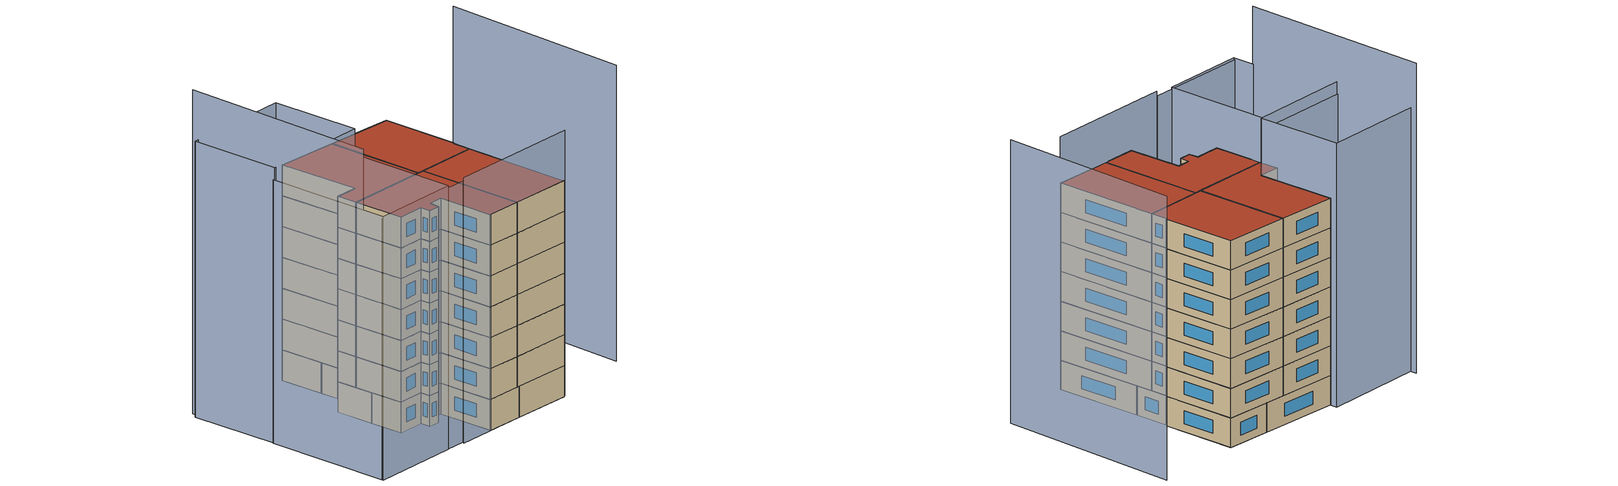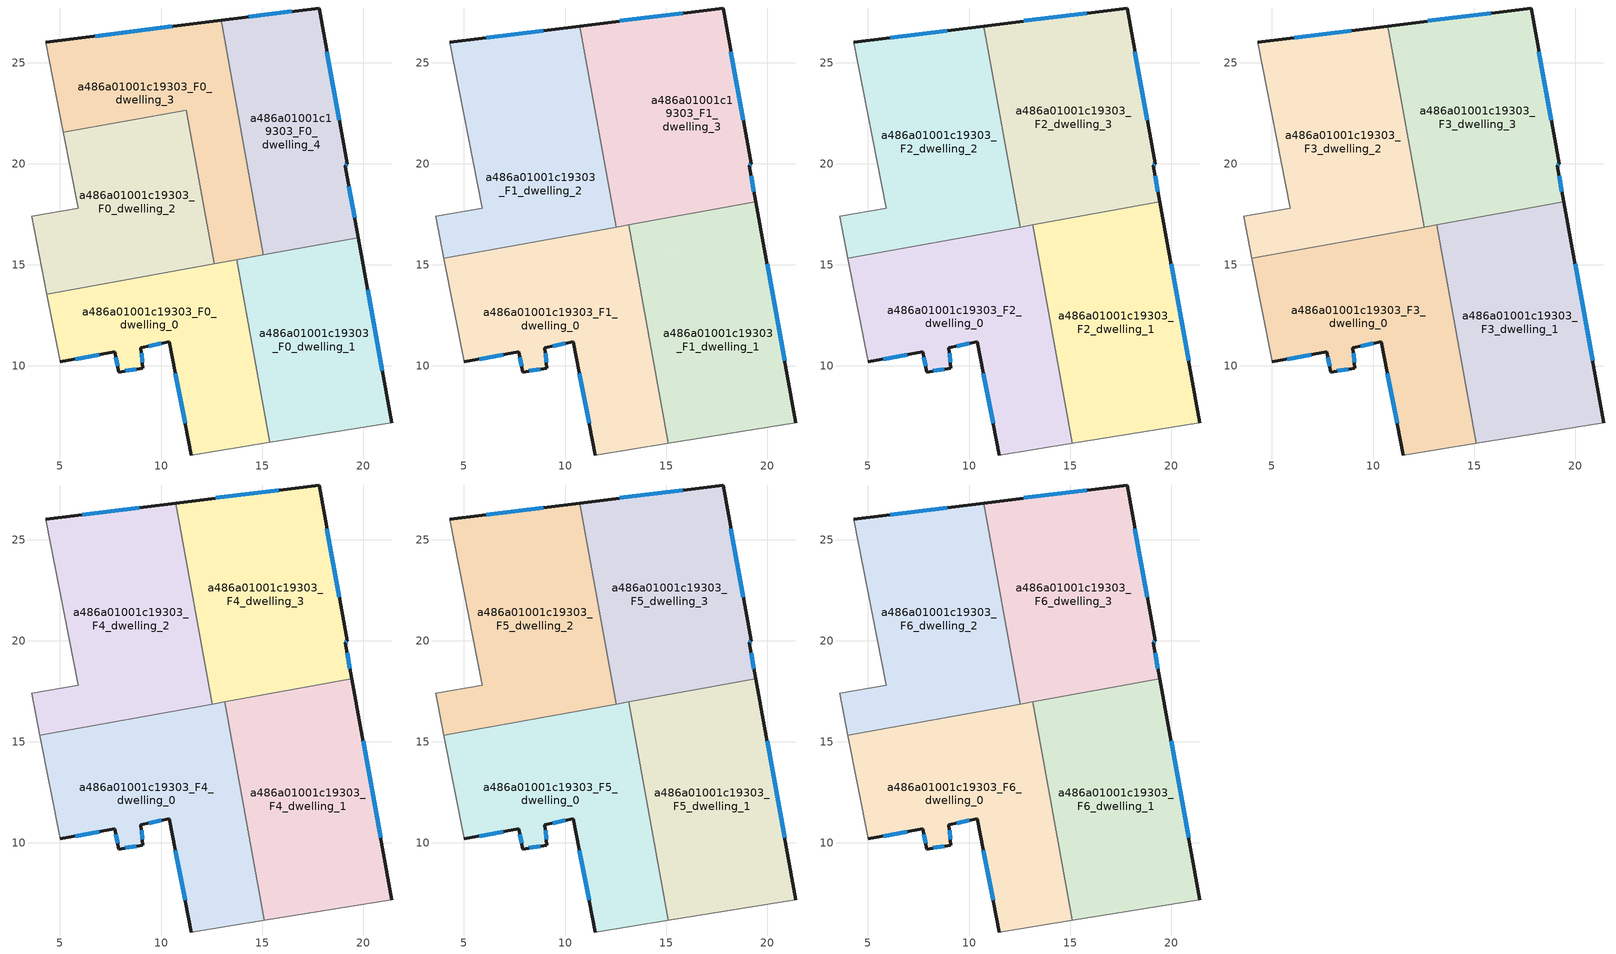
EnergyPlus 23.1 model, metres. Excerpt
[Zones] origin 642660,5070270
a486a01001c19303_F0_dwelling_0
 floor ground (EU_floor_Construction): 15.37,6.21 13.74,15.25 4.35,13.55 5,10.19 7.7,10.69 7.91,9.69 9.11,9.89 9.01,10.89 10.41,11.19 11.51,5.59 z0
 wall outside (EU_wall_Construction): 11.51,5.59 10.41,11.19 9.01,10.89 9.11,9.89 7.91,9.69 7.7,10.69 5,10.19 z0:3
 wall adiabatic (EU_wall_Construction): 5,10.19 4.35,13.55 / 15.37,6.21 11.51,5.59 z0:3
 wall to a486a01001c19303_F0_dwelling_1 (EU_wall_Construction): 13.74,15.25 15.37,6.21 z0:3
 wall to a486a01001c19303_F0_dwelling_2 (EU_wall_Construction): 4.35,13.55 12.63,15.05 z0:3
 wall to a486a01001c19303_F0_dwelling_3 (EU_wall_Construction): 12.63,15.05 13.74,15.25 z0:3
 window (EU_Window_Construction): 10.01,11.11 9.4,10.98 / 9.03,10.61 9.08,10.17 / 8.77,9.84 8.24,9.75 / 7.85,9.97 7.76,10.41 / 6.95,10.55 5.76,10.33 / 11.2,7.16 10.71,9.62 z0.84:2.16
a486a01001c19303_F0_dwelling_1
 floor ground (EU_floor_Construction): 21.41,7.19 19.76,16.33 13.74,15.25 15.37,6.21 z0
 wall outside (EU_wall_Construction): 19.76,16.33 21.41,7.19 z0:3
 wall adiabatic (EU_wall_Construction): 21.41,7.19 15.37,6.21 z0:3
 wall to a486a01001c19303_F0_dwelling_4 (EU_wall_Construction): 15.07,15.49 19.76,16.33 z0:3
 wall to a486a01001c19303_F0_dwelling_3 (EU_wall_Construction): 13.74,15.25 15.07,15.49 z0:3
 window (EU_Window_Construction): 20.22,13.77 20.95,9.75 z0.84:2.16
a486a01001c19303_F0_dwelling_2
 floor ground (EU_floor_Construction): 12.63,15.05 11.25,22.66 5.17,21.56 5.91,17.8 3.6,17.4 4.35,13.55 z0
 wall adiabatic (EU_wall_Construction): 4.35,13.55 3.6,17.4 5.91,17.8 5.17,21.56 z0:3
 wall to a486a01001c19303_F0_dwelling_3 (EU_wall_Construction): 5.17,21.56 11.25,22.66 12.63,15.05 z0:3
 ceiling adiabatic (EU_roof_Construction): 12.31,16.82 12.63,15.05 4.35,13.55 4.01,15.32 z3
a486a01001c19303_F0_dwelling_3
 floor ground (EU_floor_Construction): 15.07,15.49 12.97,27.09 4.31,26.01 5.17,21.56 11.25,22.66 12.63,15.05 z0
 wall outside (EU_wall_Construction): 4.31,26.01 12.97,27.09 z0:3
 wall adiabatic (EU_wall_Construction): 5.17,21.56 4.31,26.01 z0:3
 wall to a486a01001c19303_F0_dwelling_4 (EU_wall_Construction): 12.97,27.09 15.07,15.49 z0:3
 window (EU_Window_Construction): 6.73,26.31 10.54,26.79 z0.84:2.16
 ceiling adiabatic (EU_roof_Construction): 11.25,22.66 12.31,16.82 14.75,17.26 13.14,16.97 13.46,15.2 12.63,15.05 z3
a486a01001c19303_F0_dwelling_4
 floor ground (EU_floor_Construction): 19.76,16.33 19.12,19.88 19.12,19.9 19.22,20 17.82,27.7 12.97,27.09 15.07,15.49 z0
 wall outside (EU_wall_Construction): 12.97,27.09 17.82,27.7 19.22,20 19.12,19.9 19.12,19.88 19.76,16.33 z0:3
 window (EU_Window_Construction): 14.33,27.26 16.46,27.53 / 18.21,25.54 18.82,22.16 / 19.19,19.97 19.14,19.93 / 19.3,18.89 19.58,17.33 z0.84:2.16
a486a01001c19303_F1_dwelling_0
 floor to a486a01001c19303_F0_dwelling_0 (EU_floor_Construction): 15.09,6.17 13.46,15.2 4.35,13.55 5,10.19 7.7,10.69 7.91,9.69 9.11,9.89 9.01,10.89 10.41,11.19 11.51,5.59 z3
 floor adiabatic (EU_floor_Construction): 13.46,15.2 13.14,16.97 4.01,15.32 5,10.19 4.35,13.55 z3
 wall outside (EU_wall_Construction): 11.51,5.59 10.41,11.19 9.01,10.89 9.11,9.89 7.91,9.69 7.7,10.69 5,10.19 z3:6
 wall adiabatic (EU_wall_Construction): 5,10.19 4.01,15.32 / 15.09,6.17 11.51,5.59 z3:6
 wall to a486a01001c19303_F1_dwelling_1 (EU_wall_Construction): 13.14,16.97 15.09,6.17 z3:6
 wall to a486a01001c19303_F1_dwelling_2 (EU_wall_Construction): 4.01,15.32 12.52,16.86 z3:6
 wall to a486a01001c19303_F1_dwelling_3 (EU_wall_Construction): 12.52,16.86 13.14,16.97 z3:6
 window (EU_Window_Construction): 9.03,10.61 9.08,10.17 / 8.77,9.84 8.24,9.75 / 7.85,9.97 7.76,10.41 / 6.95,10.55 5.76,10.33 / 11.2,7.16 10.71,9.62 / 10.01,11.11 9.4,10.98 z3.84:5.16
a486a01001c19303_F1_dwelling_1
 floor to a486a01001c19303_F0_dwelling_1 (EU_floor_Construction): 21.41,7.19 19.76,16.33 13.74,15.25 15.37,6.21 z3
 floor to a486a01001c19303_F0_dwelling_0 (EU_floor_Construction): 15.37,6.21 13.74,15.25 13.46,15.2 15.09,6.17 z3
 floor to a486a01001c19303_F0_dwelling_4 (EU_floor_Construction): 19.76,16.33 19.44,18.11 14.75,17.26 15.07,15.49 z3
 floor to a486a01001c19303_F0_dwelling_3 (EU_floor_Construction): 15.07,15.49 14.75,17.26 13.14,16.97 13.46,15.2 z3
 wall outside (EU_wall_Construction): 19.44,18.11 21.41,7.19 z3:6
 wall adiabatic (EU_wall_Construction): 21.41,7.19 15.09,6.17 z3:6
 wall to a486a01001c19303_F1_dwelling_3 (EU_wall_Construction): 13.14,16.97 19.44,18.11 z3:6
 window (EU_Window_Construction): 19.99,15.05 20.86,10.25 z3.84:5.16
a486a01001c19303_F1_dwelling_2
 floor to a486a01001c19303_F0_dwelling_2 (EU_floor_Construction): 12.31,16.82 11.25,22.66 5.17,21.56 5.91,17.8 3.6,17.4 4.01,15.32 z3
 floor to a486a01001c19303_F0_dwelling_3 (EU_floor_Construction): 12.52,16.86 10.73,26.81 4.31,26.01 5.17,21.56 11.25,22.66 12.31,16.82 z3
 wall outside (EU_wall_Construction): 4.31,26.01 10.73,26.81 z3:6
 wall adiabatic (EU_wall_Construction): 4.01,15.32 3.6,17.4 5.91,17.8 4.31,26.01 z3:6
 wall to a486a01001c19303_F1_dwelling_3 (EU_wall_Construction): 10.73,26.81 12.52,16.86 z3:6
 window (EU_Window_Construction): 6.11,26.23 8.93,26.59 z3.84:5.16
a486a01001c19303_F1_dwelling_3
 floor to a486a01001c19303_F0_dwelling_4 (EU_floor_Construction): 19.44,18.11 19.12,19.88 19.12,19.9 19.22,20 17.82,27.7 12.97,27.09 14.75,17.26 z3
 floor to a486a01001c19303_F0_dwelling_3 (EU_floor_Construction): 14.75,17.26 12.97,27.09 10.73,26.81 12.52,16.86 z3
 wall outside (EU_wall_Construction): 10.73,26.81 17.82,27.7 19.22,20 19.12,19.9 19.44,18.11 z3:6
 window (EU_Window_Construction): 19.19,19.97 19.14,19.93 / 19.21,19.4 19.35,18.61 / 12.71,27.06 15.83,27.45 / 18.21,25.54 18.82,22.16 z3.84:5.16
a486a01001c19303_F2_dwelling_0
 floor to a486a01001c19303_F1_dwelling_0 (EU_floor_Construction): 15.09,6.17 13.14,16.97 4.01,15.32 5,10.19 7.7,10.69 7.91,9.69 9.11,9.89 9.01,10.89 10.41,11.19 11.51,5.59 z6
 wall outside (EU_wall_Construction): 11.51,5.59 10.41,11.19 9.01,10.89 9.11,9.89 7.91,9.69 7.7,10.69 5,10.19 z6:9
 wall adiabatic (EU_wall_Construction): 5,10.19 4.01,15.32 / 15.09,6.17 11.51,5.59 z6:9
 wall to a486a01001c19303_F2_dwelling_1 (EU_wall_Construction): 13.14,16.97 15.09,6.17 z6:9
 wall to a486a01001c19303_F2_dwelling_2 (EU_wall_Construction): 4.01,15.32 12.52,16.86 z6:9
 wall to a486a01001c19303_F2_dwelling_3 (EU_wall_Construction): 12.52,16.86 13.14,16.97 z6:9
 window (EU_Window_Construction): 9.03,10.61 9.08,10.17 / 8.77,9.84 8.24,9.75 / 7.85,9.97 7.76,10.41 / 6.95,10.55 5.76,10.33 / 11.2,7.16 10.71,9.62 / 10.01,11.11 9.4,10.98 z6.84:8.16
a486a01001c19303_F2_dwelling_1
 floor to a486a01001c19303_F1_dwelling_1 (EU_floor_Construction): 21.41,7.19 19.44,18.11 13.14,16.97 15.09,6.17 z6
 wall outside (EU_wall_Construction): 19.44,18.11 21.41,7.19 z6:9
 wall adiabatic (EU_wall_Construction): 21.41,7.19 15.09,6.17 z6:9
 wall to a486a01001c19303_F2_dwelling_3 (EU_wall_Construction): 13.14,16.97 19.44,18.11 z6:9
 window (EU_Window_Construction): 19.99,15.05 20.86,10.25 z6.84:8.16
a486a01001c19303_F2_dwelling_2
 floor to a486a01001c19303_F1_dwelling_2 (EU_floor_Construction): 12.52,16.86 10.73,26.81 4.31,26.01 5.91,17.8 3.6,17.4 4.01,15.32 z6
 wall outside (EU_wall_Construction): 4.31,26.01 10.73,26.81 z6:9
 wall adiabatic (EU_wall_Construction): 4.01,15.32 3.6,17.4 5.91,17.8 4.31,26.01 z6:9
 wall to a486a01001c19303_F2_dwelling_3 (EU_wall_Construction): 10.73,26.81 12.52,16.86 z6:9
 window (EU_Window_Construction): 6.11,26.23 8.93,26.59 z6.84:8.16
a486a01001c19303_F2_dwelling_3
 floor to a486a01001c19303_F1_dwelling_3 (EU_floor_Construction): 19.44,18.11 19.12,19.9 19.22,20 17.82,27.7 10.73,26.81 12.52,16.86 z6
 wall outside (EU_wall_Construction): 10.73,26.81 17.82,27.7 19.22,20 19.12,19.9 19.44,18.11 z6:9
 window (EU_Window_Construction): 19.19,19.97 19.14,19.93 / 19.21,19.4 19.35,18.61 / 12.71,27.06 15.83,27.45 / 18.21,25.54 18.82,22.16 z6.84:8.16
a486a01001c19303_F3_dwelling_0
 floor to a486a01001c19303_F2_dwelling_0 (EU_floor_Construction): 15.09,6.17 13.14,16.97 4.01,15.32 5,10.19 7.7,10.69 7.91,9.69 9.11,9.89 9.01,10.89 10.41,11.19 11.51,5.59 z9
 wall outside (EU_wall_Construction): 11.51,5.59 10.41,11.19 9.01,10.89 9.11,9.89 7.91,9.69 7.7,10.69 5,10.19 z9:12
 wall adiabatic (EU_wall_Construction): 5,10.19 4.01,15.32 / 15.09,6.17 11.51,5.59 z9:12
 wall to a486a01001c19303_F3_dwelling_1 (EU_wall_Construction): 13.14,16.97 15.09,6.17 z9:12
 wall to a486a01001c19303_F3_dwelling_2 (EU_wall_Construction): 4.01,15.32 12.52,16.86 z9:12
 wall to a486a01001c19303_F3_dwelling_3 (EU_wall_Construction): 12.52,16.86 13.14,16.97 z9:12
 window (EU_Window_Construction): 9.03,10.61 9.08,10.17 / 8.77,9.84 8.24,9.75 / 7.85,9.97 7.76,10.41 / 6.95,10.55 5.76,10.33 / 11.2,7.16 10.71,9.62 / 10.01,11.11 9.4,10.98 z9.84:11.16
a486a01001c19303_F3_dwelling_1
 floor to a486a01001c19303_F2_dwelling_1 (EU_floor_Construction): 21.41,7.19 19.44,18.11 13.14,16.97 15.09,6.17 z9
 wall outside (EU_wall_Construction): 19.44,18.11 21.41,7.19 z9:12
 wall adiabatic (EU_wall_Construction): 21.41,7.19 15.09,6.17 z9:12
 wall to a486a01001c19303_F3_dwelling_3 (EU_wall_Construction): 13.14,16.97 19.44,18.11 z9:12
 window (EU_Window_Construction): 19.99,15.05 20.86,10.25 z9.84:11.16
a486a01001c19303_F3_dwelling_2
 floor to a486a01001c19303_F2_dwelling_2 (EU_floor_Construction): 12.52,16.86 10.73,26.81 4.31,26.01 5.91,17.8 3.6,17.4 4.01,15.32 z9
 wall outside (EU_wall_Construction): 4.31,26.01 10.73,26.81 z9:12
 wall adiabatic (EU_wall_Construction): 4.01,15.32 3.6,17.4 5.91,17.8 4.31,26.01 z9:12
 wall to a486a01001c19303_F3_dwelling_3 (EU_wall_Construction): 10.73,26.81 12.52,16.86 z9:12
 window (EU_Window_Construction): 6.11,26.23 8.93,26.59 z9.84:11.16
a486a01001c19303_F3_dwelling_3
 floor to a486a01001c19303_F2_dwelling_3 (EU_floor_Construction): 19.44,18.11 19.12,19.9 19.22,20 17.82,27.7 10.73,26.81 12.52,16.86 z9
 wall outside (EU_wall_Construction): 10.73,26.81 17.82,27.7 19.22,20 19.12,19.9 19.44,18.11 z9:12
 window (EU_Window_Construction): 19.19,19.97 19.14,19.93 / 19.21,19.4 19.35,18.61 / 12.71,27.06 15.83,27.45 / 18.21,25.54 18.82,22.16 z9.84:11.16
a486a01001c19303_F4_dwelling_0
 floor to a486a01001c19303_F3_dwelling_0 (EU_floor_Construction): 15.09,6.17 13.14,16.97 4.01,15.32 5,10.19 7.7,10.69 7.91,9.69 9.11,9.89 9.01,10.89 10.41,11.19 11.51,5.59 z12
 wall outside (EU_wall_Construction): 11.51,5.59 10.41,11.19 9.01,10.89 9.11,9.89 7.91,9.69 7.7,10.69 5,10.19 z12:15
 wall adiabatic (EU_wall_Construction): 5,10.19 4.01,15.32 / 15.09,6.17 11.51,5.59 z12:15
 wall to a486a01001c19303_F4_dwelling_1 (EU_wall_Construction): 13.14,16.97 15.09,6.17 z12:15
 wall to a486a01001c19303_F4_dwelling_2 (EU_wall_Construction): 4.01,15.32 12.52,16.86 z12:15
 wall to a486a01001c19303_F4_dwelling_3 (EU_wall_Construction): 12.52,16.86 13.14,16.97 z12:15
 window (EU_Window_Construction): 9.03,10.61 9.08,10.17 / 8.77,9.84 8.24,9.75 / 7.85,9.97 7.76,10.41 / 6.95,10.55 5.76,10.33 / 11.2,7.16 10.71,9.62 / 10.01,11.11 9.4,10.98 z12.84:14.16
a486a01001c19303_F4_dwelling_1
 floor to a486a01001c19303_F3_dwelling_1 (EU_floor_Construction): 21.41,7.19 19.44,18.11 13.14,16.97 15.09,6.17 z12
 wall outside (EU_wall_Construction): 19.44,18.11 21.41,7.19 z12:15
 wall adiabatic (EU_wall_Construction): 21.41,7.19 15.09,6.17 z12:15
 wall to a486a01001c19303_F4_dwelling_3 (EU_wall_Construction): 13.14,16.97 19.44,18.11 z12:15
 window (EU_Window_Construction): 19.99,15.05 20.86,10.25 z12.84:14.16
a486a01001c19303_F4_dwelling_2
 floor to a486a01001c19303_F3_dwelling_2 (EU_floor_Construction): 12.52,16.86 10.73,26.81 4.31,26.01 5.91,17.8 3.6,17.4 4.01,15.32 z12
 wall outside (EU_wall_Construction): 4.31,26.01 10.73,26.81 z12:15
 wall adiabatic (EU_wall_Construction): 4.01,15.32 3.6,17.4 5.91,17.8 4.31,26.01 z12:15
 wall to a486a01001c19303_F4_dwelling_3 (EU_wall_Construction): 10.73,26.81 12.52,16.86 z12:15
 window (EU_Window_Construction): 6.11,26.23 8.93,26.59 z12.84:14.16
a486a01001c19303_F4_dwelling_3
 floor to a486a01001c19303_F3_dwelling_3 (EU_floor_Construction): 19.44,18.11 19.12,19.9 19.22,20 17.82,27.7 10.73,26.81 12.52,16.86 z12
 wall outside (EU_wall_Construction): 10.73,26.81 17.82,27.7 19.22,20 19.12,19.9 19.44,18.11 z12:15
 window (EU_Window_Construction): 19.19,19.97 19.14,19.93 / 19.21,19.4 19.35,18.61 / 12.71,27.06 15.83,27.45 / 18.21,25.54 18.82,22.16 z12.84:14.16
a486a01001c19303_F5_dwelling_0
 floor to a486a01001c19303_F4_dwelling_0 (EU_floor_Construction): 15.09,6.17 13.14,16.97 4.01,15.32 5,10.19 7.7,10.69 7.91,9.69 9.11,9.89 9.01,10.89 10.41,11.19 11.51,5.59 z15
 wall outside (EU_wall_Construction): 11.51,5.59 10.41,11.19 9.01,10.89 9.11,9.89 7.91,9.69 7.7,10.69 5,10.19 z15:18
 wall adiabatic (EU_wall_Construction): 5,10.19 4.01,15.32 / 15.09,6.17 11.51,5.59 z15:18
 wall to a486a01001c19303_F5_dwelling_1 (EU_wall_Construction): 13.14,16.97 15.09,6.17 z15:18
 wall to a486a01001c19303_F5_dwelling_2 (EU_wall_Construction): 4.01,15.32 12.52,16.86 z15:18
 wall to a486a01001c19303_F5_dwelling_3 (EU_wall_Construction): 12.52,16.86 13.14,16.97 z15:18
 window (EU_Window_Construction): 9.03,10.61 9.08,10.17 / 8.77,9.84 8.24,9.75 / 7.85,9.97 7.76,10.41 / 6.95,10.55 5.76,10.33 / 11.2,7.16 10.71,9.62 / 10.01,11.11 9.4,10.98 z15.84:17.16
a486a01001c19303_F5_dwelling_1
 floor to a486a01001c19303_F4_dwelling_1 (EU_floor_Construction): 21.41,7.19 19.44,18.11 13.14,16.97 15.09,6.17 z15
 wall outside (EU_wall_Construction): 19.44,18.11 21.41,7.19 z15:18
 wall adiabatic (EU_wall_Construction): 21.41,7.19 15.09,6.17 z15:18
 wall to a486a01001c19303_F5_dwelling_3 (EU_wall_Construction): 13.14,16.97 19.44,18.11 z15:18
 window (EU_Window_Construction): 19.99,15.05 20.86,10.25 z15.84:17.16
a486a01001c19303_F5_dwelling_2
 floor to a486a01001c19303_F4_dwelling_2 (EU_floor_Construction): 12.52,16.86 10.73,26.81 4.31,26.01 5.91,17.8 3.6,17.4 4.01,15.32 z15
 wall outside (EU_wall_Construction): 4.31,26.01 10.73,26.81 z15:18
 wall adiabatic (EU_wall_Construction): 4.01,15.32 3.6,17.4 5.91,17.8 4.31,26.01 z15:18
 wall to a486a01001c19303_F5_dwelling_3 (EU_wall_Construction): 10.73,26.81 12.52,16.86 z15:18
 window (EU_Window_Construction): 6.11,26.23 8.93,26.59 z15.84:17.16
a486a01001c19303_F5_dwelling_3
 floor to a486a01001c19303_F4_dwelling_3 (EU_floor_Construction): 19.44,18.11 19.12,19.9 19.22,20 17.82,27.7 10.73,26.81 12.52,16.86 z15
 wall outside (EU_wall_Construction): 10.73,26.81 17.82,27.7 19.22,20 19.12,19.9 19.44,18.11 z15:18
 window (EU_Window_Construction): 19.19,19.97 19.14,19.93 / 19.21,19.4 19.35,18.61 / 12.71,27.06 15.83,27.45 / 18.21,25.54 18.82,22.16 z15.84:17.16
a486a01001c19303_F6_dwelling_0
 floor to a486a01001c19303_F5_dwelling_0 (EU_floor_Construction): 15.09,6.17 13.14,16.97 4.01,15.32 5,10.19 7.7,10.69 7.91,9.69 9.11,9.89 9.01,10.89 10.41,11.19 11.51,5.59 z18
 wall outside (EU_wall_Construction): 11.51,5.59 10.41,11.19 9.01,10.89 9.11,9.89 7.91,9.69 7.7,10.69 5,10.19 z18:21
 wall adiabatic (EU_wall_Construction): 5,10.19 4.01,15.32 / 15.09,6.17 11.51,5.59 z18:21
 wall to a486a01001c19303_F6_dwelling_1 (EU_wall_Construction): 13.14,16.97 15.09,6.17 z18:21
 wall to a486a01001c19303_F6_dwelling_2 (EU_wall_Construction): 4.01,15.32 12.52,16.86 z18:21
 wall to a486a01001c19303_F6_dwelling_3 (EU_wall_Construction): 12.52,16.86 13.14,16.97 z18:21
 window (EU_Window_Construction): 9.03,10.61 9.08,10.17 / 8.77,9.84 8.24,9.75 / 7.85,9.97 7.76,10.41 / 6.95,10.55 5.76,10.33 / 11.2,7.16 10.71,9.62 / 10.01,11.11 9.4,10.98 z18.84:20.16
 roof outside (EU_roof_Construction): 13.14,16.97 15.09,6.17 11.51,5.59 10.41,11.19 9.01,10.89 9.11,9.89 7.91,9.69 7.7,10.69 5,10.19 4.01,15.32 z21
a486a01001c19303_F6_dwelling_1
 floor to a486a01001c19303_F5_dwelling_1 (EU_floor_Construction): 21.41,7.19 19.44,18.11 13.14,16.97 15.09,6.17 z18
 wall outside (EU_wall_Construction): 19.44,18.11 21.41,7.19 z18:21
 wall adiabatic (EU_wall_Construction): 21.41,7.19 15.09,6.17 z18:21
 wall to a486a01001c19303_F6_dwelling_3 (EU_wall_Construction): 13.14,16.97 19.44,18.11 z18:21
 window (EU_Window_Construction): 19.99,15.05 20.86,10.25 z18.84:20.16
 roof outside (EU_roof_Construction): 19.44,18.11 21.41,7.19 15.09,6.17 13.14,16.97 z21
a486a01001c19303_F6_dwelling_2
 floor to a486a01001c19303_F5_dwelling_2 (EU_floor_Construction): 12.52,16.86 10.73,26.81 4.31,26.01 5.91,17.8 3.6,17.4 4.01,15.32 z18
 wall outside (EU_wall_Construction): 4.31,26.01 10.73,26.81 z18:21
 wall adiabatic (EU_wall_Construction): 4.01,15.32 3.6,17.4 5.91,17.8 4.31,26.01 z18:21
 wall to a486a01001c19303_F6_dwelling_3 (EU_wall_Construction): 10.73,26.81 12.52,16.86 z18:21
 window (EU_Window_Construction): 6.11,26.23 8.93,26.59 z18.84:20.16
 roof outside (EU_roof_Construction): 10.73,26.81 12.52,16.86 4.01,15.32 3.6,17.4 5.91,17.8 4.31,26.01 z21
a486a01001c19303_F6_dwelling_3
 floor to a486a01001c19303_F5_dwelling_3 (EU_floor_Construction): 19.44,18.11 19.12,19.9 19.22,20 17.82,27.7 10.73,26.81 12.52,16.86 z18
 wall outside (EU_wall_Construction): 10.73,26.81 17.82,27.7 19.22,20 19.12,19.9 19.44,18.11 z18:21
 window (EU_Window_Construction): 19.19,19.97 19.14,19.93 / 19.21,19.4 19.35,18.61 / 12.71,27.06 15.83,27.45 / 18.21,25.54 18.82,22.16 z18.84:20.16
 roof outside (EU_roof_Construction): 17.82,27.7 19.22,20 19.12,19.9 19.44,18.11 12.52,16.86 10.73,26.81 z21
shading: 29.98,10.25 27.22,29.7 z0:28.8; -2.91,3.29 7.91,5.15 z0:25.4; 7.88,4.95 21.59,7.35 z0:25.8; -2.89,3.2 -5.18,15.81 / -5.18,15.81 3.69,17.42 / 3.69,17.42 5.98,4.81 / 5.98,4.81 -2.89,3.2 z0:25.6; -6.53,25.42 -3.3,5.47 z0:31.5; 5.91,17.8 -5.1,15.7 / -5.1,15.7 -6.81,24.67 / -6.81,24.67 4.2,26.77 / 4.2,26.77 5.91,17.8 z0:26.8
[Building]
EU S2 Campaign: North Axis=0; Terrain=City; Solar Distribution=FullExterior
[Site:Location]
Lyon-Bron: Latitude=45.75; Longitude=5; Time Zone=1; Elevation=198
[SizingPeriod:WeatherFileDays]
AnnualSizingPeriod: Begin Month=1; Begin Day of Month=1; End Month=12; End Day of Month=31; Day of Week for Start Day=Monday; Use Weather File Daylight Saving Period=No; Use Weather File Rain and Snow Indicators=No
[MATERIAL]
EU_InternalMass_Material: Roughness=MediumRough; Thickness=0.1; Conductivity=1; Density=1800; Specific Heat=900; Thermal Absorptance=0.9; Solar Absorptance=0.7; Visible Absorptance=0.7
[MATERIAL:NOMASS] Roughness=MediumRough; Thermal Absorptance=0.9; Solar Absorptance=0.7; Visible Absorptance=0.7
Name | Thermal Resistance
EU_wall_NoMass | 0.776494
EU_roof_NoMass | 0.486893
EU_floor_NoMass | 0.421597
[WINDOWMATERIAL:SIMPLEGLAZINGSYSTEM]
EU_Window_SimpleGlazing: UFactor=4.24961; Solar Heat Gain Coefficient=0.83; Visible Transmittance=0.83
[CONSTRUCTION]
EU_wall_Construction: EU_wall_NoMass
EU_roof_Construction: EU_roof_NoMass
EU_floor_Construction: EU_floor_NoMass
EU_InternalMass_Construction: EU_InternalMass_Material
EU_Window_Construction: EU_Window_SimpleGlazing
[ZONE] Type=1; Multiplier=1; Ceiling Height=autocalculate; Floor Area=autocalculate; Part of Total Floor Area=Yes
Name | Volume
a486a01001c19303_F0_dwelling_0 | 169.515
a486a01001c19303_F1_dwelling_0; a486a01001c19303_F2_dwelling_0; a486a01001c19303_F3_dwelling_0; a486a01001c19303_F4_dwelling_0; a486a01001c19303_F5_dwelling_0; a486a01001c19303_F6_dwelling_0 | 211.886
a486a01001c19303_F0_dwelling_1 | 169.496
a486a01001c19303_F1_dwelling_1; a486a01001c19303_F2_dwelling_1; a486a01001c19303_F3_dwelling_1; a486a01001c19303_F4_dwelling_1; a486a01001c19303_F5_dwelling_1; a486a01001c19303_F6_dwelling_1 | 211.88
a486a01001c19303_F0_dwelling_2 | 169.49
a486a01001c19303_F1_dwelling_2; a486a01001c19303_F2_dwelling_2; a486a01001c19303_F3_dwelling_2; a486a01001c19303_F4_dwelling_2; a486a01001c19303_F5_dwelling_2; a486a01001c19303_F6_dwelling_2 | 211.895
a486a01001c19303_F0_dwelling_3 | 169.512
a486a01001c19303_F1_dwelling_3; a486a01001c19303_F2_dwelling_3; a486a01001c19303_F3_dwelling_3; a486a01001c19303_F4_dwelling_3; a486a01001c19303_F5_dwelling_3; a486a01001c19303_F6_dwelling_3 | 211.878
a486a01001c19303_F0_dwelling_4 | 169.504
[INTERNALMASS] Construction=EU_InternalMass_Construction
Name | Zone or ZoneList | Surface Area
a486a01001c19303_F0_dwelling_0_EU_InternalMass | a486a01001c19303_F0_dwelling_0 | 56.5036
a486a01001c19303_F0_dwelling_1_EU_InternalMass | a486a01001c19303_F0_dwelling_1 | 56.5019
a486a01001c19303_F0_dwelling_2_EU_InternalMass | a486a01001c19303_F0_dwelling_2 | 56.4973
a486a01001c19303_F0_dwelling_3_EU_InternalMass | a486a01001c19303_F0_dwelling_3 | 56.5043
a486a01001c19303_F0_dwelling_4_EU_InternalMass | a486a01001c19303_F0_dwelling_4 | 56.5018
a486a01001c19303_F1_dwelling_0_EU_InternalMass | a486a01001c19303_F1_dwelling_0 | 70.6291
a486a01001c19303_F1_dwelling_1_EU_InternalMass | a486a01001c19303_F1_dwelling_1 | 70.6272
a486a01001c19303_F1_dwelling_2_EU_InternalMass | a486a01001c19303_F1_dwelling_2 | 70.6333
a486a01001c19303_F1_dwelling_3_EU_InternalMass | a486a01001c19303_F1_dwelling_3 | 70.6249
a486a01001c19303_F2_dwelling_0_EU_InternalMass | a486a01001c19303_F2_dwelling_0 | 70.6291
a486a01001c19303_F2_dwelling_1_EU_InternalMass | a486a01001c19303_F2_dwelling_1 | 70.6272
a486a01001c19303_F2_dwelling_2_EU_InternalMass | a486a01001c19303_F2_dwelling_2 | 70.6333
a486a01001c19303_F2_dwelling_3_EU_InternalMass | a486a01001c19303_F2_dwelling_3 | 70.6249
a486a01001c19303_F3_dwelling_0_EU_InternalMass | a486a01001c19303_F3_dwelling_0 | 70.6291
a486a01001c19303_F3_dwelling_1_EU_InternalMass | a486a01001c19303_F3_dwelling_1 | 70.6272
a486a01001c19303_F3_dwelling_2_EU_InternalMass | a486a01001c19303_F3_dwelling_2 | 70.6333
a486a01001c19303_F3_dwelling_3_EU_InternalMass | a486a01001c19303_F3_dwelling_3 | 70.6249
a486a01001c19303_F4_dwelling_0_EU_InternalMass | a486a01001c19303_F4_dwelling_0 | 70.6291
a486a01001c19303_F4_dwelling_1_EU_InternalMass | a486a01001c19303_F4_dwelling_1 | 70.6272
a486a01001c19303_F4_dwelling_2_EU_InternalMass | a486a01001c19303_F4_dwelling_2 | 70.6333
a486a01001c19303_F4_dwelling_3_EU_InternalMass | a486a01001c19303_F4_dwelling_3 | 70.6249
a486a01001c19303_F5_dwelling_0_EU_InternalMass | a486a01001c19303_F5_dwelling_0 | 70.6291
a486a01001c19303_F5_dwelling_1_EU_InternalMass | a486a01001c19303_F5_dwelling_1 | 70.6272
a486a01001c19303_F5_dwelling_2_EU_InternalMass | a486a01001c19303_F5_dwelling_2 | 70.6333
a486a01001c19303_F5_dwelling_3_EU_InternalMass | a486a01001c19303_F5_dwelling_3 | 70.6249
a486a01001c19303_F6_dwelling_0_EU_InternalMass | a486a01001c19303_F6_dwelling_0 | 70.6291
a486a01001c19303_F6_dwelling_1_EU_InternalMass | a486a01001c19303_F6_dwelling_1 | 70.6272
a486a01001c19303_F6_dwelling_2_EU_InternalMass | a486a01001c19303_F6_dwelling_2 | 70.6333
a486a01001c19303_F6_dwelling_3_EU_InternalMass | a486a01001c19303_F6_dwelling_3 | 70.6249
[OTHEREQUIPMENT] Fuel Type=Electricity; Design Level Calculation Method=Watts/Area; Power per Zone Floor Area=1; Fraction Latent=0; Fraction Radiant=0; Fraction Lost=0; Carbon Dioxide Generation Rate=0; EndUse Subcategory=EU_Step8_InternalGains
Name | Zone or ZoneList or Space or SpaceList | Schedule
EU_Step8_InternalGain_a486a01001c19303_F0_dwelling_0_f000 | a486a01001c19303_F0_dwelling_0 | EU_Step8_GainSchedule_a486a01001c19303_F0_dwelling_0_f000
EU_Step8_InternalGain_a486a01001c19303_F0_dwelling_1_f000 | a486a01001c19303_F0_dwelling_1 | EU_Step8_GainSchedule_a486a01001c19303_F0_dwelling_1_f000
EU_Step8_InternalGain_a486a01001c19303_F0_dwelling_2_f000 | a486a01001c19303_F0_dwelling_2 | EU_Step8_GainSchedule_a486a01001c19303_F0_dwelling_2_f000
EU_Step8_InternalGain_a486a01001c19303_F0_dwelling_3_f000 | a486a01001c19303_F0_dwelling_3 | EU_Step8_GainSchedule_a486a01001c19303_F0_dwelling_3_f000
EU_Step8_InternalGain_a486a01001c19303_F0_dwelling_4_f000 | a486a01001c19303_F0_dwelling_4 | EU_Step8_GainSchedule_a486a01001c19303_F0_dwelling_4_f000
EU_Step8_InternalGain_a486a01001c19303_F1_dwelling_0_f000 | a486a01001c19303_F1_dwelling_0 | EU_Step8_GainSchedule_a486a01001c19303_F1_dwelling_0_f000
EU_Step8_InternalGain_a486a01001c19303_F1_dwelling_1_f000 | a486a01001c19303_F1_dwelling_1 | EU_Step8_GainSchedule_a486a01001c19303_F1_dwelling_1_f000
EU_Step8_InternalGain_a486a01001c19303_F1_dwelling_2_f000 | a486a01001c19303_F1_dwelling_2 | EU_Step8_GainSchedule_a486a01001c19303_F1_dwelling_2_f000
EU_Step8_InternalGain_a486a01001c19303_F1_dwelling_3_f000 | a486a01001c19303_F1_dwelling_3 | EU_Step8_GainSchedule_a486a01001c19303_F1_dwelling_3_f000
EU_Step8_InternalGain_a486a01001c19303_F2_dwelling_0_f000 | a486a01001c19303_F2_dwelling_0 | EU_Step8_GainSchedule_a486a01001c19303_F2_dwelling_0_f000
EU_Step8_InternalGain_a486a01001c19303_F2_dwelling_1_f000 | a486a01001c19303_F2_dwelling_1 | EU_Step8_GainSchedule_a486a01001c19303_F2_dwelling_1_f000
EU_Step8_InternalGain_a486a01001c19303_F2_dwelling_2_f000 | a486a01001c19303_F2_dwelling_2 | EU_Step8_GainSchedule_a486a01001c19303_F2_dwelling_2_f000
EU_Step8_InternalGain_a486a01001c19303_F2_dwelling_3_f000 | a486a01001c19303_F2_dwelling_3 | EU_Step8_GainSchedule_a486a01001c19303_F2_dwelling_3_f000
EU_Step8_InternalGain_a486a01001c19303_F3_dwelling_0_f000 | a486a01001c19303_F3_dwelling_0 | EU_Step8_GainSchedule_a486a01001c19303_F3_dwelling_0_f000
EU_Step8_InternalGain_a486a01001c19303_F3_dwelling_1_f000 | a486a01001c19303_F3_dwelling_1 | EU_Step8_GainSchedule_a486a01001c19303_F3_dwelling_1_f000
EU_Step8_InternalGain_a486a01001c19303_F3_dwelling_2_f000 | a486a01001c19303_F3_dwelling_2 | EU_Step8_GainSchedule_a486a01001c19303_F3_dwelling_2_f000
EU_Step8_InternalGain_a486a01001c19303_F3_dwelling_3_f000 | a486a01001c19303_F3_dwelling_3 | EU_Step8_GainSchedule_a486a01001c19303_F3_dwelling_3_f000
EU_Step8_InternalGain_a486a01001c19303_F4_dwelling_0_f000 | a486a01001c19303_F4_dwelling_0 | EU_Step8_GainSchedule_a486a01001c19303_F4_dwelling_0_f000
EU_Step8_InternalGain_a486a01001c19303_F4_dwelling_1_f000 | a486a01001c19303_F4_dwelling_1 | EU_Step8_GainSchedule_a486a01001c19303_F4_dwelling_1_f000
EU_Step8_InternalGain_a486a01001c19303_F4_dwelling_2_f000 | a486a01001c19303_F4_dwelling_2 | EU_Step8_GainSchedule_a486a01001c19303_F4_dwelling_2_f000
EU_Step8_InternalGain_a486a01001c19303_F4_dwelling_3_f000 | a486a01001c19303_F4_dwelling_3 | EU_Step8_GainSchedule_a486a01001c19303_F4_dwelling_3_f000
EU_Step8_InternalGain_a486a01001c19303_F5_dwelling_0_f000 | a486a01001c19303_F5_dwelling_0 | EU_Step8_GainSchedule_a486a01001c19303_F5_dwelling_0_f000
EU_Step8_InternalGain_a486a01001c19303_F5_dwelling_1_f000 | a486a01001c19303_F5_dwelling_1 | EU_Step8_GainSchedule_a486a01001c19303_F5_dwelling_1_f000
EU_Step8_InternalGain_a486a01001c19303_F5_dwelling_2_f000 | a486a01001c19303_F5_dwelling_2 | EU_Step8_GainSchedule_a486a01001c19303_F5_dwelling_2_f000
EU_Step8_InternalGain_a486a01001c19303_F5_dwelling_3_f000 | a486a01001c19303_F5_dwelling_3 | EU_Step8_GainSchedule_a486a01001c19303_F5_dwelling_3_f000
EU_Step8_InternalGain_a486a01001c19303_F6_dwelling_0_f000 | a486a01001c19303_F6_dwelling_0 | EU_Step8_GainSchedule_a486a01001c19303_F6_dwelling_0_f000
EU_Step8_InternalGain_a486a01001c19303_F6_dwelling_1_f000 | a486a01001c19303_F6_dwelling_1 | EU_Step8_GainSchedule_a486a01001c19303_F6_dwelling_1_f000
EU_Step8_InternalGain_a486a01001c19303_F6_dwelling_2_f000 | a486a01001c19303_F6_dwelling_2 | EU_Step8_GainSchedule_a486a01001c19303_F6_dwelling_2_f000
EU_Step8_InternalGain_a486a01001c19303_F6_dwelling_3_f000 | a486a01001c19303_F6_dwelling_3 | EU_Step8_GainSchedule_a486a01001c19303_F6_dwelling_3_f000
[ZONEVENTILATION:DESIGNFLOWRATE] Schedule=EU_AlwaysOn; Design Flow Rate Calculation Method=AirChanges/Hour; Air Changes per Hour=0.693814; Ventilation Type=Natural; Fan Pressure Rise=0; Fan Total Efficiency=1; Constant Term Coefficient=1; Temperature Term Coefficient=0; Velocity Term Coefficient=0; Velocity Squared Term Coefficient=0; Minimum Indoor Temperature=-100; Maximum Indoor Temperature=100; Delta Temperature=-100; Minimum Outdoor Temperature=-100; Maximum Outdoor Temperature=100; Maximum Wind Speed=40
Name | Zone or ZoneList or Space or SpaceList
EU_ConstantAir_a486a01001c19303_F0_dwelling_0 | a486a01001c19303_F0_dwelling_0
EU_ConstantAir_a486a01001c19303_F0_dwelling_1 | a486a01001c19303_F0_dwelling_1
EU_ConstantAir_a486a01001c19303_F0_dwelling_2 | a486a01001c19303_F0_dwelling_2
EU_ConstantAir_a486a01001c19303_F0_dwelling_3 | a486a01001c19303_F0_dwelling_3
EU_ConstantAir_a486a01001c19303_F0_dwelling_4 | a486a01001c19303_F0_dwelling_4
EU_ConstantAir_a486a01001c19303_F1_dwelling_0 | a486a01001c19303_F1_dwelling_0
EU_ConstantAir_a486a01001c19303_F1_dwelling_1 | a486a01001c19303_F1_dwelling_1
EU_ConstantAir_a486a01001c19303_F1_dwelling_2 | a486a01001c19303_F1_dwelling_2
EU_ConstantAir_a486a01001c19303_F1_dwelling_3 | a486a01001c19303_F1_dwelling_3
EU_ConstantAir_a486a01001c19303_F2_dwelling_0 | a486a01001c19303_F2_dwelling_0
EU_ConstantAir_a486a01001c19303_F2_dwelling_1 | a486a01001c19303_F2_dwelling_1
EU_ConstantAir_a486a01001c19303_F2_dwelling_2 | a486a01001c19303_F2_dwelling_2
EU_ConstantAir_a486a01001c19303_F2_dwelling_3 | a486a01001c19303_F2_dwelling_3
EU_ConstantAir_a486a01001c19303_F3_dwelling_0 | a486a01001c19303_F3_dwelling_0
EU_ConstantAir_a486a01001c19303_F3_dwelling_1 | a486a01001c19303_F3_dwelling_1
EU_ConstantAir_a486a01001c19303_F3_dwelling_2 | a486a01001c19303_F3_dwelling_2
EU_ConstantAir_a486a01001c19303_F3_dwelling_3 | a486a01001c19303_F3_dwelling_3
EU_ConstantAir_a486a01001c19303_F4_dwelling_0 | a486a01001c19303_F4_dwelling_0
EU_ConstantAir_a486a01001c19303_F4_dwelling_1 | a486a01001c19303_F4_dwelling_1
EU_ConstantAir_a486a01001c19303_F4_dwelling_2 | a486a01001c19303_F4_dwelling_2
EU_ConstantAir_a486a01001c19303_F4_dwelling_3 | a486a01001c19303_F4_dwelling_3
EU_ConstantAir_a486a01001c19303_F5_dwelling_0 | a486a01001c19303_F5_dwelling_0
EU_ConstantAir_a486a01001c19303_F5_dwelling_1 | a486a01001c19303_F5_dwelling_1
EU_ConstantAir_a486a01001c19303_F5_dwelling_2 | a486a01001c19303_F5_dwelling_2
EU_ConstantAir_a486a01001c19303_F5_dwelling_3 | a486a01001c19303_F5_dwelling_3
EU_ConstantAir_a486a01001c19303_F6_dwelling_0 | a486a01001c19303_F6_dwelling_0
EU_ConstantAir_a486a01001c19303_F6_dwelling_1 | a486a01001c19303_F6_dwelling_1
EU_ConstantAir_a486a01001c19303_F6_dwelling_2 | a486a01001c19303_F6_dwelling_2
EU_ConstantAir_a486a01001c19303_F6_dwelling_3 | a486a01001c19303_F6_dwelling_3
[HVACTEMPLATE:THERMOSTAT] Constant Heating Setpoint=20; Constant Cooling Setpoint=50
EU_HeatOnly_a486a01001c19303_F0_dwelling_0; EU_HeatOnly_a486a01001c19303_F0_dwelling_1; EU_HeatOnly_a486a01001c19303_F0_dwelling_2; EU_HeatOnly_a486a01001c19303_F0_dwelling_3; EU_HeatOnly_a486a01001c19303_F0_dwelling_4; EU_HeatOnly_a486a01001c19303_F1_dwelling_0; EU_HeatOnly_a486a01001c19303_F1_dwelling_1; EU_HeatOnly_a486a01001c19303_F1_dwelling_2; EU_HeatOnly_a486a01001c19303_F1_dwelling_3; EU_HeatOnly_a486a01001c19303_F2_dwelling_0; EU_HeatOnly_a486a01001c19303_F2_dwelling_1; EU_HeatOnly_a486a01001c19303_F2_dwelling_2; EU_HeatOnly_a486a01001c19303_F2_dwelling_3; EU_HeatOnly_a486a01001c19303_F3_dwelling_0; EU_HeatOnly_a486a01001c19303_F3_dwelling_1; EU_HeatOnly_a486a01001c19303_F3_dwelling_2; EU_HeatOnly_a486a01001c19303_F3_dwelling_3; EU_HeatOnly_a486a01001c19303_F4_dwelling_0; EU_HeatOnly_a486a01001c19303_F4_dwelling_1; EU_HeatOnly_a486a01001c19303_F4_dwelling_2; EU_HeatOnly_a486a01001c19303_F4_dwelling_3; EU_HeatOnly_a486a01001c19303_F5_dwelling_0; EU_HeatOnly_a486a01001c19303_F5_dwelling_1; EU_HeatOnly_a486a01001c19303_F5_dwelling_2; EU_HeatOnly_a486a01001c19303_F5_dwelling_3; EU_HeatOnly_a486a01001c19303_F6_dwelling_0; EU_HeatOnly_a486a01001c19303_F6_dwelling_1; EU_HeatOnly_a486a01001c19303_F6_dwelling_2; EU_HeatOnly_a486a01001c19303_F6_dwelling_3
[HVACTEMPLATE:ZONE:IDEALLOADSAIRSYSTEM] System Availability Schedule=EU_AlwaysOn; Maximum Heating Supply Air Temperature=50; Minimum Cooling Supply Air Temperature=13; Maximum Heating Supply Air Humidity Ratio=0.0156; Minimum Cooling Supply Air Humidity Ratio=0.0077; Heating Limit=NoLimit; Cooling Limit=NoLimit; Heating Availability Schedule=EU_AlwaysOn; Cooling Availability Schedule=EU_CoolingOff; Dehumidification Control Type=ConstantSensibleHeatRatio; Cooling Sensible Heat Ratio=0.7; Dehumidification Setpoint=60; Humidification Control Type=None; Humidification Setpoint=30; Outdoor Air Method=None; Outdoor Air Flow Rate per Person=0.00944; Outdoor Air Flow Rate per Zone Floor Area=0; Outdoor Air Flow Rate per Zone=0; Demand Controlled Ventilation Type=None; Outdoor Air Economizer Type=NoEconomizer; Heat Recovery Type=None; Sensible Heat Recovery Effectiveness=0.7; Latent Heat Recovery Effectiveness=0.65
Name | Template Thermostat
a486a01001c19303_F0_dwelling_0 | EU_HeatOnly_a486a01001c19303_F0_dwelling_0
a486a01001c19303_F0_dwelling_1 | EU_HeatOnly_a486a01001c19303_F0_dwelling_1
a486a01001c19303_F0_dwelling_2 | EU_HeatOnly_a486a01001c19303_F0_dwelling_2
a486a01001c19303_F0_dwelling_3 | EU_HeatOnly_a486a01001c19303_F0_dwelling_3
a486a01001c19303_F0_dwelling_4 | EU_HeatOnly_a486a01001c19303_F0_dwelling_4
a486a01001c19303_F1_dwelling_0 | EU_HeatOnly_a486a01001c19303_F1_dwelling_0
a486a01001c19303_F1_dwelling_1 | EU_HeatOnly_a486a01001c19303_F1_dwelling_1
a486a01001c19303_F1_dwelling_2 | EU_HeatOnly_a486a01001c19303_F1_dwelling_2
a486a01001c19303_F1_dwelling_3 | EU_HeatOnly_a486a01001c19303_F1_dwelling_3
a486a01001c19303_F2_dwelling_0 | EU_HeatOnly_a486a01001c19303_F2_dwelling_0
a486a01001c19303_F2_dwelling_1 | EU_HeatOnly_a486a01001c19303_F2_dwelling_1
a486a01001c19303_F2_dwelling_2 | EU_HeatOnly_a486a01001c19303_F2_dwelling_2
a486a01001c19303_F2_dwelling_3 | EU_HeatOnly_a486a01001c19303_F2_dwelling_3
a486a01001c19303_F3_dwelling_0 | EU_HeatOnly_a486a01001c19303_F3_dwelling_0
a486a01001c19303_F3_dwelling_1 | EU_HeatOnly_a486a01001c19303_F3_dwelling_1
a486a01001c19303_F3_dwelling_2 | EU_HeatOnly_a486a01001c19303_F3_dwelling_2
a486a01001c19303_F3_dwelling_3 | EU_HeatOnly_a486a01001c19303_F3_dwelling_3
a486a01001c19303_F4_dwelling_0 | EU_HeatOnly_a486a01001c19303_F4_dwelling_0
a486a01001c19303_F4_dwelling_1 | EU_HeatOnly_a486a01001c19303_F4_dwelling_1
a486a01001c19303_F4_dwelling_2 | EU_HeatOnly_a486a01001c19303_F4_dwelling_2
a486a01001c19303_F4_dwelling_3 | EU_HeatOnly_a486a01001c19303_F4_dwelling_3
a486a01001c19303_F5_dwelling_0 | EU_HeatOnly_a486a01001c19303_F5_dwelling_0
a486a01001c19303_F5_dwelling_1 | EU_HeatOnly_a486a01001c19303_F5_dwelling_1
a486a01001c19303_F5_dwelling_2 | EU_HeatOnly_a486a01001c19303_F5_dwelling_2
a486a01001c19303_F5_dwelling_3 | EU_HeatOnly_a486a01001c19303_F5_dwelling_3
a486a01001c19303_F6_dwelling_0 | EU_HeatOnly_a486a01001c19303_F6_dwelling_0
a486a01001c19303_F6_dwelling_1 | EU_HeatOnly_a486a01001c19303_F6_dwelling_1
a486a01001c19303_F6_dwelling_2 | EU_HeatOnly_a486a01001c19303_F6_dwelling_2
a486a01001c19303_F6_dwelling_3 | EU_HeatOnly_a486a01001c19303_F6_dwelling_3
[SIZING:ZONE] Zone Cooling Design Supply Air Temperature Input Method=SupplyAirTemperature; Zone Cooling Design Supply Air Temperature=13; Zone Heating Design Supply Air Temperature Input Method=SupplyAirTemperature; Zone Heating Design Supply Air Temperature=50; Zone Cooling Design Supply Air Humidity Ratio=0.008; Zone Heating Design Supply Air Humidity Ratio=0.008; Cooling Design Air Flow Method=DesignDay; Cooling Design Air Flow Rate=0; Cooling Minimum Air Flow per Zone Floor Area=0.000762; Cooling Minimum Air Flow=0; Cooling Minimum Air Flow Fraction=0.2; Heating Design Air Flow Method=DesignDay; Heating Design Air Flow Rate=0; Heating Maximum Air Flow per Zone Floor Area=0.002032; Heating Maximum Air Flow=0.141576; Heating Maximum Air Flow Fraction=0.3; Account for Dedicated Outdoor Air System=No; Dedicated Outdoor Air System Control Strategy=NeutralSupplyAir; Dedicated Outdoor Air Low Setpoint Temperature for Design=autosize; Dedicated Outdoor Air High Setpoint Temperature for Design=autosize; Zone Load Sizing Method=Sensible Load Only No Latent Load; Zone Latent Cooling Design Supply Air Humidity Ratio Input Method=HumidityRatioDifference; Zone Cooling Design Supply Air Humidity Ratio Difference=0.005; Zone Latent Heating Design Supply Air Humidity Ratio Input Method=HumidityRatioDifference; Zone Humidification Design Supply Air Humidity Ratio Difference=0.005
a486a01001c19303_F0_dwelling_0; a486a01001c19303_F0_dwelling_1; a486a01001c19303_F0_dwelling_2; a486a01001c19303_F0_dwelling_3; a486a01001c19303_F0_dwelling_4; a486a01001c19303_F1_dwelling_0; a486a01001c19303_F1_dwelling_1; a486a01001c19303_F1_dwelling_2; a486a01001c19303_F1_dwelling_3; a486a01001c19303_F2_dwelling_0; a486a01001c19303_F2_dwelling_1; a486a01001c19303_F2_dwelling_2; a486a01001c19303_F2_dwelling_3; a486a01001c19303_F3_dwelling_0; a486a01001c19303_F3_dwelling_1; a486a01001c19303_F3_dwelling_2; a486a01001c19303_F3_dwelling_3; a486a01001c19303_F4_dwelling_0; a486a01001c19303_F4_dwelling_1; a486a01001c19303_F4_dwelling_2; a486a01001c19303_F4_dwelling_3; a486a01001c19303_F5_dwelling_0; a486a01001c19303_F5_dwelling_1; a486a01001c19303_F5_dwelling_2; a486a01001c19303_F5_dwelling_3; a486a01001c19303_F6_dwelling_0; a486a01001c19303_F6_dwelling_1; a486a01001c19303_F6_dwelling_2; a486a01001c19303_F6_dwelling_3
[SCHEDULE:CONSTANT]
Name | Hourly Value
EU_AlwaysOn | 1
EU_CoolingOff | 0
[SCHEDULE:FILE] Column Number=1; Rows to Skip at Top=0; Number of Hours of Data=8760; Column Separator=Comma; Interpolate to Timestep=No; Minutes per Item=60; Adjust Schedule for Daylight Savings=Yes
Name | File
EU_Step8_GainSchedule_a486a01001c19303_F0_dwelling_0_f000 | ../../schedules/a486a01001c19303/a486a01001c19303_F0_dwelling_0_f000_gain.csv
EU_Step8_GainSchedule_a486a01001c19303_F0_dwelling_1_f000 | ../../schedules/a486a01001c19303/a486a01001c19303_F0_dwelling_1_f000_gain.csv
EU_Step8_GainSchedule_a486a01001c19303_F0_dwelling_2_f000 | ../../schedules/a486a01001c19303/a486a01001c19303_F0_dwelling_2_f000_gain.csv
EU_Step8_GainSchedule_a486a01001c19303_F0_dwelling_3_f000 | ../../schedules/a486a01001c19303/a486a01001c19303_F0_dwelling_3_f000_gain.csv
EU_Step8_GainSchedule_a486a01001c19303_F0_dwelling_4_f000 | ../../schedules/a486a01001c19303/a486a01001c19303_F0_dwelling_4_f000_gain.csv
EU_Step8_GainSchedule_a486a01001c19303_F1_dwelling_0_f000 | ../../schedules/a486a01001c19303/a486a01001c19303_F1_dwelling_0_f000_gain.csv
EU_Step8_GainSchedule_a486a01001c19303_F1_dwelling_1_f000 | ../../schedules/a486a01001c19303/a486a01001c19303_F1_dwelling_1_f000_gain.csv
EU_Step8_GainSchedule_a486a01001c19303_F1_dwelling_2_f000 | ../../schedules/a486a01001c19303/a486a01001c19303_F1_dwelling_2_f000_gain.csv
EU_Step8_GainSchedule_a486a01001c19303_F1_dwelling_3_f000 | ../../schedules/a486a01001c19303/a486a01001c19303_F1_dwelling_3_f000_gain.csv
EU_Step8_GainSchedule_a486a01001c19303_F2_dwelling_0_f000 | ../../schedules/a486a01001c19303/a486a01001c19303_F2_dwelling_0_f000_gain.csv
EU_Step8_GainSchedule_a486a01001c19303_F2_dwelling_1_f000 | ../../schedules/a486a01001c19303/a486a01001c19303_F2_dwelling_1_f000_gain.csv
EU_Step8_GainSchedule_a486a01001c19303_F2_dwelling_2_f000 | ../../schedules/a486a01001c19303/a486a01001c19303_F2_dwelling_2_f000_gain.csv
EU_Step8_GainSchedule_a486a01001c19303_F2_dwelling_3_f000 | ../../schedules/a486a01001c19303/a486a01001c19303_F2_dwelling_3_f000_gain.csv
EU_Step8_GainSchedule_a486a01001c19303_F3_dwelling_0_f000 | ../../schedules/a486a01001c19303/a486a01001c19303_F3_dwelling_0_f000_gain.csv
EU_Step8_GainSchedule_a486a01001c19303_F3_dwelling_1_f000 | ../../schedules/a486a01001c19303/a486a01001c19303_F3_dwelling_1_f000_gain.csv
EU_Step8_GainSchedule_a486a01001c19303_F3_dwelling_2_f000 | ../../schedules/a486a01001c19303/a486a01001c19303_F3_dwelling_2_f000_gain.csv
EU_Step8_GainSchedule_a486a01001c19303_F3_dwelling_3_f000 | ../../schedules/a486a01001c19303/a486a01001c19303_F3_dwelling_3_f000_gain.csv
EU_Step8_GainSchedule_a486a01001c19303_F4_dwelling_0_f000 | ../../schedules/a486a01001c19303/a486a01001c19303_F4_dwelling_0_f000_gain.csv
EU_Step8_GainSchedule_a486a01001c19303_F4_dwelling_1_f000 | ../../schedules/a486a01001c19303/a486a01001c19303_F4_dwelling_1_f000_gain.csv
EU_Step8_GainSchedule_a486a01001c19303_F4_dwelling_2_f000 | ../../schedules/a486a01001c19303/a486a01001c19303_F4_dwelling_2_f000_gain.csv
EU_Step8_GainSchedule_a486a01001c19303_F4_dwelling_3_f000 | ../../schedules/a486a01001c19303/a486a01001c19303_F4_dwelling_3_f000_gain.csv
EU_Step8_GainSchedule_a486a01001c19303_F5_dwelling_0_f000 | ../../schedules/a486a01001c19303/a486a01001c19303_F5_dwelling_0_f000_gain.csv
EU_Step8_GainSchedule_a486a01001c19303_F5_dwelling_1_f000 | ../../schedules/a486a01001c19303/a486a01001c19303_F5_dwelling_1_f000_gain.csv
EU_Step8_GainSchedule_a486a01001c19303_F5_dwelling_2_f000 | ../../schedules/a486a01001c19303/a486a01001c19303_F5_dwelling_2_f000_gain.csv
EU_Step8_GainSchedule_a486a01001c19303_F5_dwelling_3_f000 | ../../schedules/a486a01001c19303/a486a01001c19303_F5_dwelling_3_f000_gain.csv
EU_Step8_GainSchedule_a486a01001c19303_F6_dwelling_0_f000 | ../../schedules/a486a01001c19303/a486a01001c19303_F6_dwelling_0_f000_gain.csv
EU_Step8_GainSchedule_a486a01001c19303_F6_dwelling_1_f000 | ../../schedules/a486a01001c19303/a486a01001c19303_F6_dwelling_1_f000_gain.csv
EU_Step8_GainSchedule_a486a01001c19303_F6_dwelling_2_f000 | ../../schedules/a486a01001c19303/a486a01001c19303_F6_dwelling_2_f000_gain.csv
EU_Step8_GainSchedule_a486a01001c19303_F6_dwelling_3_f000 | ../../schedules/a486a01001c19303/a486a01001c19303_F6_dwelling_3_f000_gain.csv
